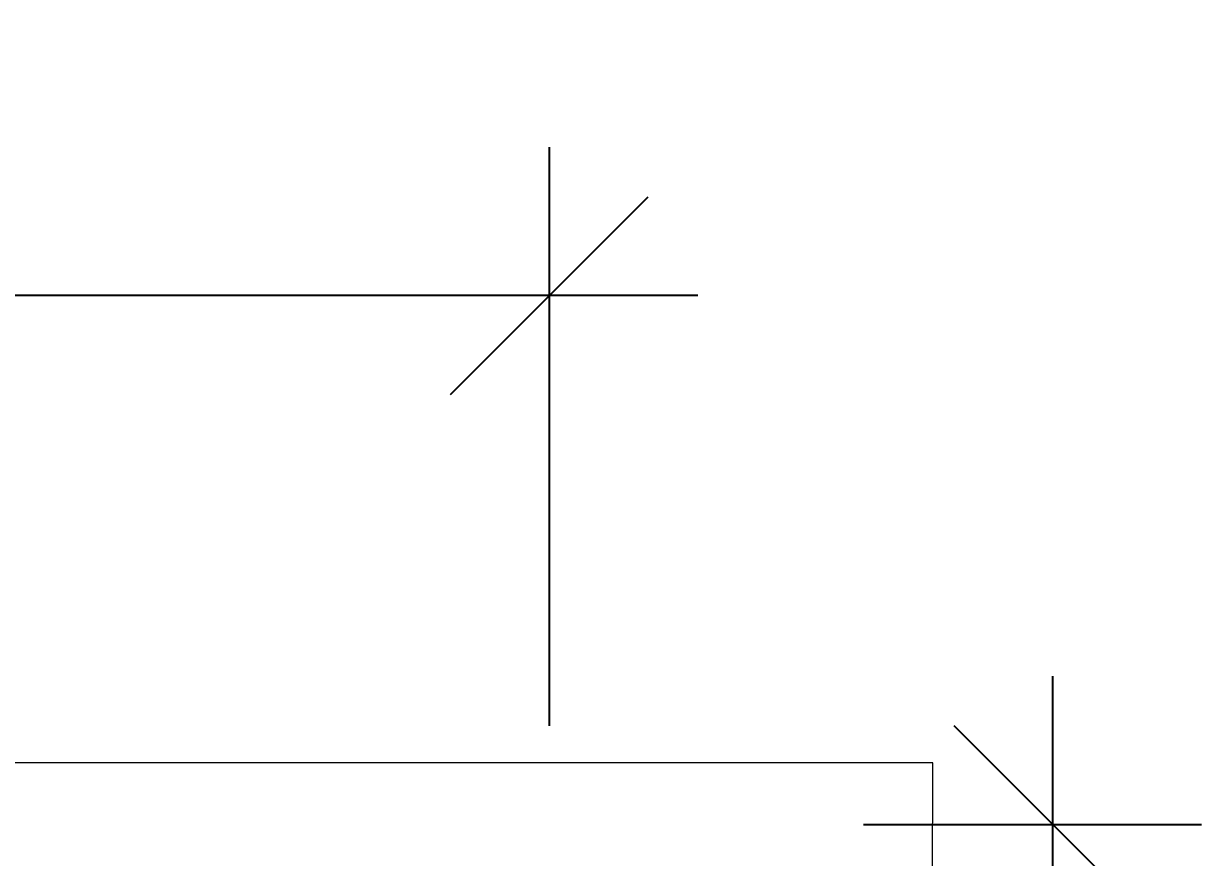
# Model space of a CAD drawing. Header units: inches. Extents: x 1913 to 24953, y -2945 to 1064.
# Drawn here: x 18501.5 to 18596.7, y 51.8 to 119.2 of the extents above; entities that cross this region are included whole.
import ezdxf

# ---------------------------------------------------------------- set-up
doc = ezdxf.new("R2010")
doc.units = ezdxf.units.IN
doc.header["$MEASUREMENT"] = 0
doc.layers.add('A-ANNO-DIMS', color=211, linetype='Continuous', lineweight=9)
doc.layers.add('A-WALL', color=113, linetype='Continuous', lineweight=13)
doc.styles.add('Arial', font='arial.ttf', dxfattribs={"height": 12})
doc.dimstyles.new('Linear_-_3_32__Arial', dxfattribs={"dimscale": 12, "dimtxt": 12.243113, "dimasz": 1.333333, "dimexe": 1, "dimexo": 0.666667, "dimgap": 0.666667, "dimtad": 1, "dimdec": 5, "dimrnd": 0.03125, "dimzin": 1, "dimdsep": 46, "dimlunit": 4, "dimtxsty": 'Arial', "dimblk1": 'OBLIQUE', "dimblk2": 'OBLIQUE', "dimsah": 1, "dimcen": 0.09, "dimdle": 1, "dimazin": 0, "dimtfac": 1, "dimtdec": 4, "dimtix": 1, "dimtmove": 0, "dimatfit": 3, "dimfxl": 1, "dimtvp": 1, "dimtfill": 1, "dimfrac": 2, "dimtolj": 1, "dimtzin": 0, "dimarcsym": 2})

# ---------------------------------------------------------------- blocks, each defined once
blk = doc.blocks.new('_Oblique')
at = {"color": 0, "linetype": 'ByBlock', "lineweight": -2}
blk.add_line((-0.5, -0.5), (0.5, 0.5), dxfattribs=at)
blk = doc.blocks.new('*D457')
at = {"layer": 'A-ANNO-DIMS', "color": 0, "lineweight": -2, "transparency": 16777216}
for p, q in [((18584.677, -221.581), (18584.677, 66.419)), ((18569.364, 54.419), (18596.677, 54.419)), ((18551.966, -209.581), (18596.677, -209.581))]:
    blk.add_line(p, q, dxfattribs=at)
at = {"layer": 'Defpoints', "color": 0, "lineweight": 0, "transparency": 16777216}
for p in [(18561.364, 54.419), (18584.677, 54.419), (18543.966, -209.581)]:
    blk.add_point(p, dxfattribs=at)
at = {"layer": 'A-ANNO-DIMS', "color": 0, "lineweight": -2, "transparency": 16777216, "xscale": 16, "yscale": 16, "zscale": 16}
for p, rotation in [((18584.677, 54.419), 90), ((18584.677, -209.581), 270)]:
    blk.add_blockref('_Oblique', p, dxfattribs=dict(at, rotation=rotation))
at = {"layer": 'A-ANNO-DIMS', "color": 0, "lineweight": 0, "transparency": 16777216, "insert": (18570.55, -77.581), "char_height": 12, "width": 62.38337, "attachment_point": 5, "rotation": 90, "style": 'Arial'}
blk.add_mtext('\\A1;22\'-0"', dxfattribs=at)
blk = doc.blocks.new('*D469')
at = {"layer": 'A-ANNO-DIMS', "color": 0, "lineweight": -2, "transparency": 16777216}
for p, q in [((18303.966, 93.879), (18303.966, 109.193)), ((18543.966, 62.419), (18543.966, 109.193)), ((18555.966, 97.193), (18291.966, 97.193))]:
    blk.add_line(p, q, dxfattribs=at)
at = {"layer": 'Defpoints', "color": 0, "lineweight": 0, "transparency": 16777216}
for p in [(18303.966, 97.193), (18303.966, 85.879), (18543.966, 54.419)]:
    blk.add_point(p, dxfattribs=at)
at = {"layer": 'A-ANNO-DIMS', "color": 0, "lineweight": -2, "transparency": 16777216, "xscale": 16, "yscale": 16, "zscale": 16, "rotation": 180}
blk.add_blockref('_Oblique', (18303.966, 97.193), dxfattribs=at)
at = {"layer": 'A-ANNO-DIMS', "color": 0, "lineweight": -2, "transparency": 16777216, "xscale": 16, "yscale": 16, "zscale": 16}
blk.add_blockref('_Oblique', (18543.966, 97.193), dxfattribs=at)
at = {"layer": 'A-ANNO-DIMS', "color": 0, "lineweight": 0, "transparency": 16777216, "insert": (18423.966, 111.32), "char_height": 12, "width": 62.38337, "attachment_point": 5, "style": 'Arial'}
blk.add_mtext('\\A1;20\'-0"', dxfattribs=at)

msp = doc.modelspace()

# ---------------------------------------------------------------- linework, layer by layer
at = {"layer": 'A-WALL', "lineweight": 0}
for p, q in [((18574.966293, 59.418663), (18330.966293, 59.418663)), ((18574.899701, 39.418663), (18574.966293, 59.418663))]:
    msp.add_line(p, q, dxfattribs=at)

# ---------------------------------------------------------------- dimensions: what is measured, and where the dimension line sits
at = {"layer": 'A-ANNO-DIMS', "color": 1, "lineweight": 0}
dim = msp.add_linear_dim(base=(18303.966293, 97.193053), p1=(18543.966293, 54.418663), p2=(18303.966293, 85.879345), dimstyle='Linear_-_3_32__Arial', override={"dimpost": '<>', "dimfxl": 60, "dimtfill": 0}, dxfattribs=at)
dim.commit()
dim.dimension.update_dxf_attribs({"geometry": '*D469', "text_midpoint": (18423.966293, 111.319929)})
dim = msp.add_linear_dim(base=(18584.677229, 54.418663), p1=(18543.966293, -209.581337), p2=(18561.36352, 54.418663), angle=90, dimstyle='Linear_-_3_32__Arial', override={"dimpost": '<>', "dimfxl": 60, "dimtfill": 0}, dxfattribs=at)
dim.commit()
dim.dimension.update_dxf_attribs({"geometry": '*D457', "text_midpoint": (18570.550353, -77.581337)})

doc.saveas('drawing.dxf')
